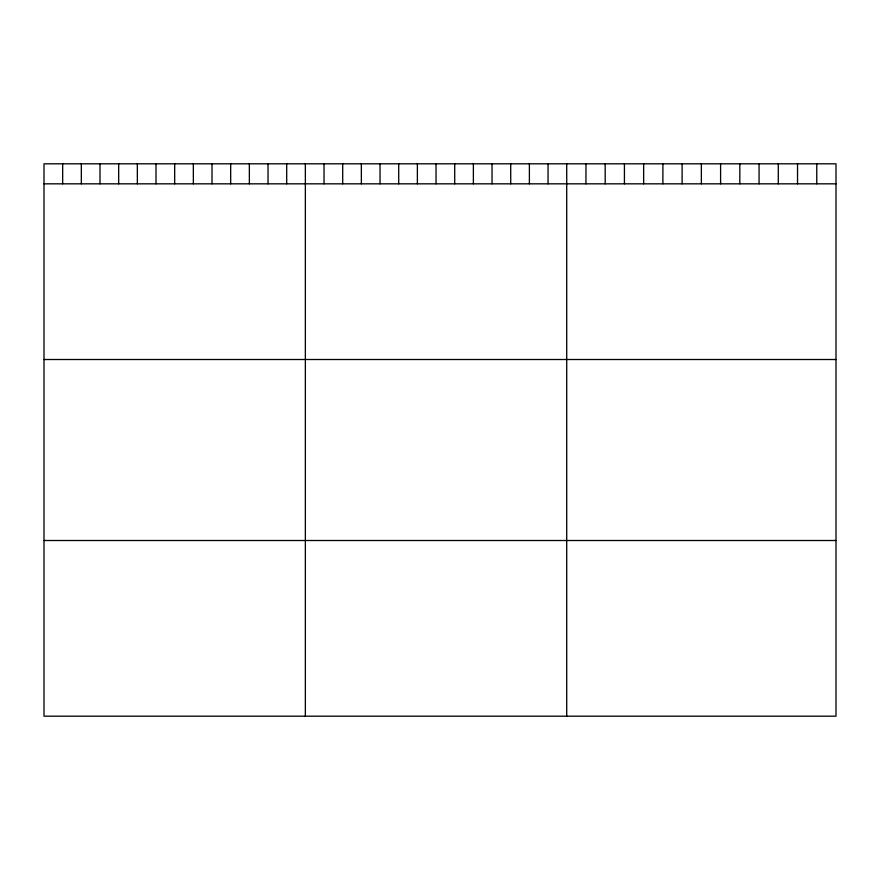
<?xml version="1.0" encoding="UTF-8"?>
<svg xmlns="http://www.w3.org/2000/svg" width="880" height="880" viewBox="0 0 880 880"><rect width="100%" height="100%" fill="white"/><g stroke="black" fill="none" stroke-linecap="round" stroke-linejoin="round"><path stroke-width="1.32" d="M836 183.832L836 716.188L44 716.188L44 163.812L836 163.812L836 183.832L44 183.832M44 359.513L836 359.513M44 540.507L836 540.507M816.761 163.812L816.761 183.832M797.533 163.812L797.533 183.832M778.294 163.812L778.294 183.832M759.066 163.812L759.066 183.832M739.827 163.812L739.827 183.832M720.599 163.812L720.599 183.832M701.36 163.812L701.36 183.832M682.121 163.812L682.121 183.832M662.893 163.812L662.893 183.832M643.654 163.812L643.654 183.832M624.426 163.812L624.426 183.832M605.187 163.812L605.187 183.832M585.959 163.812L585.959 183.832M566.72 163.812L566.72 716.188M548.053 163.812L548.053 183.832M529.386 163.812L529.386 183.832M510.719 163.812L510.719 183.832M492.041 163.812L492.041 183.832M473.374 163.812L473.374 183.832M454.707 163.812L454.707 183.832M436.04 163.812L436.04 183.832M417.373 163.812L417.373 183.832M398.706 163.812L398.706 183.832M380.039 163.812L380.039 183.832M361.361 163.812L361.361 183.832M342.694 163.812L342.694 183.832M324.027 163.812L324.027 183.832M305.36 163.812L305.36 716.188M286.693 163.812L286.693 183.832M268.026 163.812L268.026 183.832M249.359 163.812L249.359 183.832M230.681 163.812L230.681 183.832M212.014 163.812L212.014 183.832M193.347 163.812L193.347 183.832M174.68 163.812L174.68 183.832M156.013 163.812L156.013 183.832M137.346 163.812L137.346 183.832M118.679 163.812L118.679 183.832M100.001 163.812L100.001 183.832M81.334 163.812L81.334 183.832M62.667 163.812L62.667 183.832"/></g></svg>
